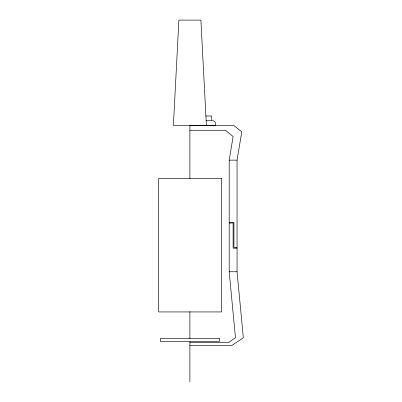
<?xml version="1.0" encoding="UTF-8"?>
<svg xmlns="http://www.w3.org/2000/svg" width="402" height="402" viewBox="0 0 402 402"><rect width="100%" height="100%" fill="white"/><g stroke="black" fill="none" stroke-linecap="round" stroke-linejoin="round"><path stroke-width="0.6" d="M189.895 342.499L228.406 342.499L235.482 337.78L229.195 271.757L229.195 160.142L233.125 136.559L225.452 130.273M189.895 345.645L231.552 345.645L243.341 337.78L237.054 271.757L237.054 160.142L241.773 131.846L233.909 125.56L189.895 125.56M205.698 116.007L211.743 116.007L211.753 120.726L205.94 120.726M215.683 125.439L173.388 125.424L178.89 20.1L200.899 20.1L206.402 125.424M189.895 130.273L225.266 130.273M229.195 160.142L237.054 160.142M229.195 222.246L233.909 222.246L233.909 247.396L237.054 247.396M229.195 223.03L233.125 223.03L233.125 248.185L237.054 248.185M229.195 271.757L237.054 271.757M212.532 120.726L212.839 120.741M212.844 120.741C214.929 120.881 216.075 123.148 215.683 125.052M189.895 125.233L189.895 178.573M189.895 311.615L189.895 338.6M189.895 341.735L189.895 381.9M221.537 178.317L158.659 178.317L158.659 311.942L221.537 311.942L221.537 178.317M219.371 338.383L160.418 338.383L160.418 341.529L219.371 341.529L219.371 338.383"/></g></svg>
